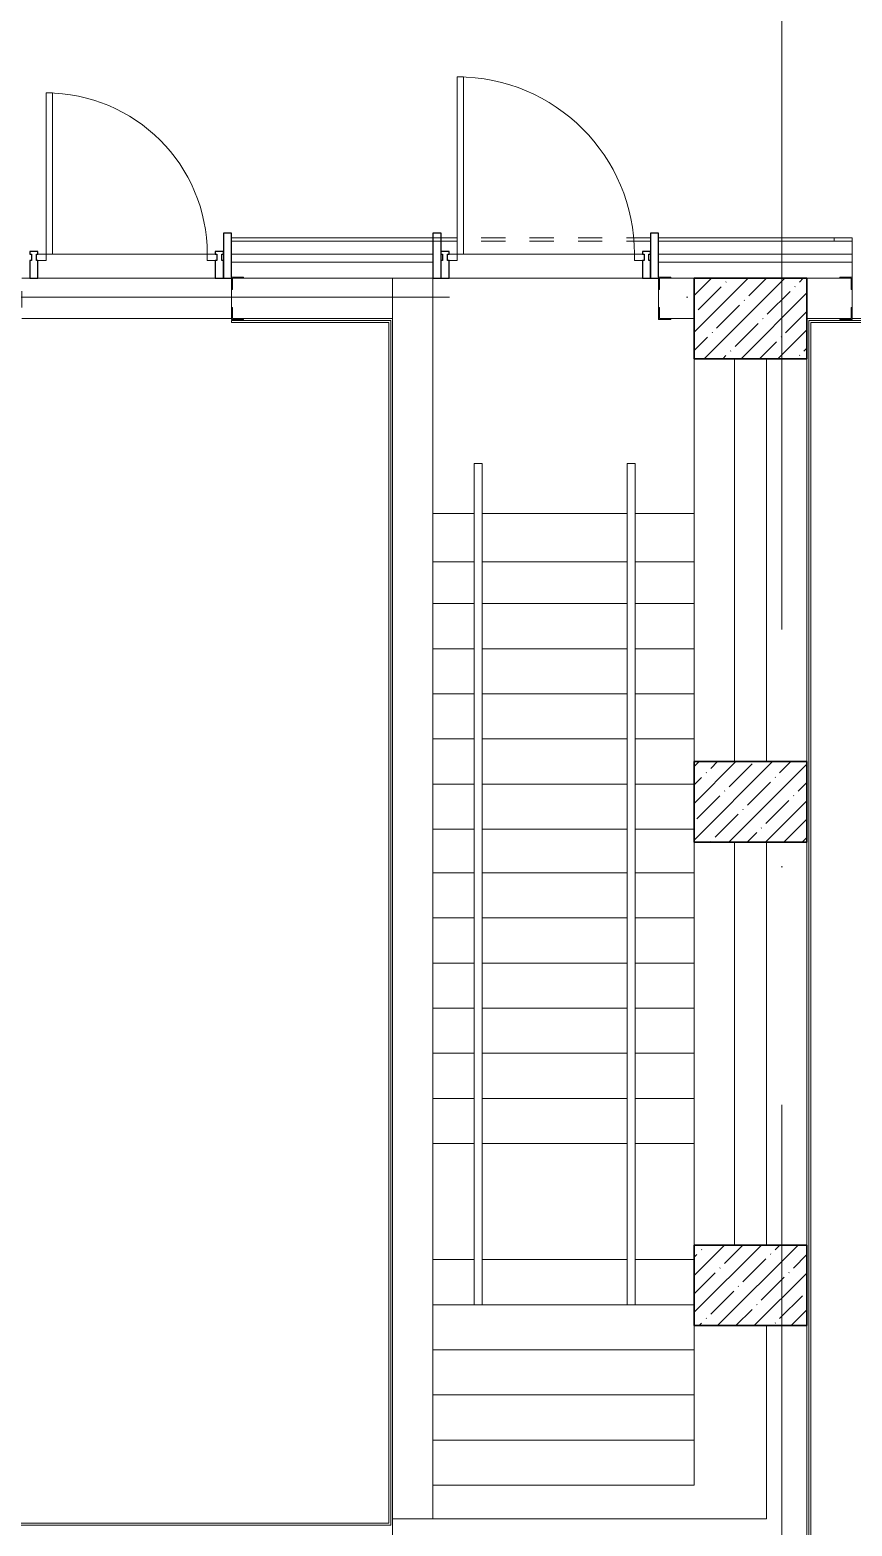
# Model space of a CAD drawing. Header units: millimetres. Extents: x 5993 to 95364, y 94667 to 143522.
# Drawn here: x 43361 to 43776, y 120442 to 121198 of the extents above; entities that cross this region are included whole.
import ezdxf

# ---------------------------------------------------------------- set-up
doc = ezdxf.new("R2010")
doc.units = ezdxf.units.MM
for name, pattern in [('200_ШТРИХ_ш1п0_6_', [160, 100, -60]), ('50_200_ШТРИХ_1Т_ш5_п1_п1_', [1400, 1000, -200, 0, -200]), ('Штрих короткий', [300, 150, -150])]:
    doc.linetypes.add(name, pattern=pattern)
for name, color, linetype, lineweight in [('0-2', 7, 'Continuous', 9), ('S-GRID-____-OTLN-1', 7, '50_200_ШТРИХ_1Т_ш5_п1_п1_', 9), ('Импосты витража-1', 7, 'Continuous', 25), ('Контуры', 7, 'Continuous', 9), ('Линии свеса', 7, 'Continuous', 9), ('Несущие колонны', 7, 'Continuous', 9), ('Несущие колонны-1', 7, 'Continuous', 35), ('Обобщенные модели', 7, 'Continuous', 9), ('Общие ребра', 7, 'Continuous', 9), ('Ограждение', 7, 'Continuous', 9), ('Панель', 7, 'Continuous', 13), ('Панель-1', 7, 'Continuous', 9), ('Перекрытия', 7, 'Continuous', 9), ('Перемычка-1', 7, 'Штрих короткий', 9), ('Перемычка_Пунктирные линии-1', 7, '200_ШТРИХ_ш1п0_6_', 9), ('Стены', 7, 'Continuous', 9), ('Стены-1', 7, 'Continuous', 13)]:
    doc.layers.add(name, color=color, linetype=linetype, lineweight=lineweight)

# ---------------------------------------------------------------- blocks, each defined once
blk = doc.blocks.new('BSC_Колонна _Прямоугольная - 500х700-V64-АИ2_01_План напольных покрытий и плинтусов 1го этажа _Часть 1_')
at = {"layer": 'Несущие колонны'}
h = blk.add_hatch(dxfattribs=at)
h.set_pattern_fill('FP_95', color=256, style=0, pattern_type=2)
h.set_pattern_definition([(315, (-81250, 25700), (114.04925, 114.04925), []), (315, (-81250, 25585.95), (114.04925, 114.04925), [201.613, -40.323, 3.353, -36.97])])
h.paths.add_polyline_path([(-250, 350), (-250, -350), (250, -350), (250, 350), (-241.9, 350)], flags=0)
at = {"layer": 'Несущие колонны-1'}
for p, q in [((250, 350), (-250, 350)), ((-250, 350), (-250, -350)), ((250, -350), (250, 350)), ((-250, -350), (250, -350))]:
    blk.add_line(p, q, dxfattribs=at)
blk = doc.blocks.new('BSC_Колонна _Прямоугольная - 500х700-V65-АИ2_01_План напольных покрытий и плинтусов 1го этажа _Часть 1_')
at = {"layer": 'Несущие колонны'}
h = blk.add_hatch(dxfattribs=at)
h.set_pattern_fill('FP_96', color=256, style=0, pattern_type=2)
h.set_pattern_definition([(315, (-84250, 25700), (114.04925, 114.04925), []), (315, (-84250, 25585.95), (114.04925, 114.04925), [201.613, -40.323, 3.353, -36.97])])
h.paths.add_polyline_path([(-250, 350), (-250, -350), (250, -350), (250, 350), (62.6, 350)], flags=0)
at = {"layer": 'Несущие колонны-1'}
for p, q in [((250, 350), (-250, 350)), ((-250, 350), (-250, -350)), ((250, -350), (250, 350)), ((-250, -350), (250, -350))]:
    blk.add_line(p, q, dxfattribs=at)
blk = doc.blocks.new('Проем_Дверь_Прямоугольный - 1800х2700h_оконные проемы-28620215-АИ2_01_План напольных покрытий и плинтусов 1го этажа _Часть 1_')
at = {"layer": 'Перемычка-1'}
for p, q in [((900, 125), (-900, 125)), ((900, -125), (-900, -125))]:
    blk.add_line(p, q, dxfattribs=at)
blk = doc.blocks.new('Прямоугольный импост - Откос НВФ_50х280 мм-26964560-АИ2_01_План напольных покрытий и плинтусов 1го этажа _Часть 1_')
at = {"layer": 'Импосты витража-1'}
for p, q in [((-50, 150), (0, 150)), ((-50, -130), (-50, 150)), ((0, 144), (0, -130)), ((0, -130), (-50, -130))]:
    blk.add_line(p, q, dxfattribs=at)
blk = doc.blocks.new('Ограждение_СКБ_Подвал - Марка-33214985-АИ2_01_План напольных покрытий и плинтусов 1го этажа _Часть 1_')
at = {"layer": 'Ограждение'}
for p, q in [((4360, 25), (-860, 25)), ((-860, 25), (-860, -25)), ((4360, -25), (4360, 25)), ((-860, -25), (4360, -25))]:
    blk.add_line(p, q, dxfattribs=at)
blk = doc.blocks.new('Прямоугольный импост - Откос НВФ_50х280 мм-27090899-АИ2_01_План напольных покрытий и плинтусов 1го этажа _Часть 1_')
at = {"layer": 'Импосты витража-1'}
for p, q in [((0, 150), (-50, 150)), ((-50, 150), (-50, -130)), ((0, -130), (0, 150)), ((-50, -130), (0, -130))]:
    blk.add_line(p, q, dxfattribs=at)
blk = doc.blocks.new('Прямоугольный импост - Откос НВФ_50х280 мм-27090920-АИ2_01_План напольных покрытий и плинтусов 1го этажа _Часть 1_')
at = {"layer": 'Импосты витража-1'}
for p, q in [((-50, 150), (0, 150)), ((-50, -130), (-50, 150)), ((0, 144), (0, -130)), ((0, -130), (-50, -130))]:
    blk.add_line(p, q, dxfattribs=at)
blk = doc.blocks.new('DRS_ДПУ_распашная__1Ст_Прямоугольная - НР_Стальная_подвал-27090921-АИ2_01_План напольных покрытий и плинтусов 1го этажа _Часть 1_')
at = {"layer": 'Панель'}
for p, q in [((-550, 1100), (-550, 0)), ((-510, 1100), (-550, 1100)), ((-510, 0), (-510, 1100)), ((-550, 0), (-510, 0))]:
    blk.add_line(p, q, dxfattribs=at)
at = {"layer": 'Панель-1'}
for p, q in [((-550, 0), (-610, 0)), ((-610, 0), (-610, -40)), ((-550, -40), (-550, 0)), ((610, 0), (550, 0)), ((550, 0), (550, -40)), ((610, -40), (610, 0)), ((-610, -40), (-550, -40)), ((550, -40), (610, -40))]:
    blk.add_line(p, q, dxfattribs=at)
blk.add_arc((-550, 0), 1100, 360, 90, dxfattribs=at)
blk = doc.blocks.new('Прямоугольный импост - Импост структурный с накладкой - 150мм-27090916-АИ2_01_План напольных покрытий и плинтусов 1го этажа _Часть 1_')
at = {"layer": 'Импосты витража-1'}
for p, q in [((-25, 40), (-25, 150)), ((-25, 150), (25, 150)), ((25, 150), (25, 40)), ((-15, 40), (-25, 40)), ((-25, -17), (-25, 0)), ((-25, 0), (-15, 0)), ((-15, 0), (-15, 40)), ((15, 40), (15, 0)), ((25, 40), (15, 40)), ((15, 0), (25, 0)), ((25, 0), (25, -17)), ((25, -17), (-25, -17))]:
    blk.add_line(p, q, dxfattribs=at)
blk = doc.blocks.new('Проем_Дверь_Прямоугольный - 1400х3300h_дверные проемы-30603926-АИ2_01_План напольных покрытий и плинтусов 1го этажа _Часть 1_')
at = {"layer": 'Перемычка-1'}
for p, q in [((700, 10), (-700, 10)), ((700, -10), (-700, -10))]:
    blk.add_line(p, q, dxfattribs=at)
blk = doc.blocks.new('Прямоугольный импост - Импост структурный с накладкой - 150мм-26964589-АИ2_01_План напольных покрытий и плинтусов 1го этажа _Часть 1_')
at = {"layer": 'Импосты витража-1'}
for p, q in [((-25, 40), (-25, 150)), ((-25, 150), (25, 150)), ((25, 150), (25, 40)), ((-15, 40), (-25, 40)), ((-25, -17), (-25, 0)), ((-25, 0), (-15, 0)), ((-15, 0), (-15, 40)), ((15, 40), (15, 0)), ((25, 40), (15, 40)), ((15, 0), (25, 0)), ((25, 0), (25, -17)), ((25, -17), (-25, -17))]:
    blk.add_line(p, q, dxfattribs=at)
blk = doc.blocks.new('DRS_ДПУ_распашная__1Ст_Прямоугольная - НР_Стальная_электрощитовая-26964597-АИ2_01_План напольных покрытий и плинтусов 1го этажа _Часть 1_')
at = {"layer": 'Панель'}
for p, q in [((-500, 1000), (-500, 0)), ((-460, 1000), (-500, 1000)), ((-460, 0), (-460, 1000)), ((-500, 0), (-460, 0))]:
    blk.add_line(p, q, dxfattribs=at)
at = {"layer": 'Панель-1'}
for p, q in [((-500, 0), (-560, 0)), ((-560, 0), (-560, -40)), ((-500, -40), (-500, 0)), ((560, 0), (500, 0)), ((500, 0), (500, -40)), ((560, -40), (560, 0)), ((-560, -40), (-500, -40)), ((500, -40), (560, -40))]:
    blk.add_line(p, q, dxfattribs=at)
blk.add_arc((-500, 0), 1000, 360, 90, dxfattribs=at)
blk = doc.blocks.new('Проем_Дверь_Прямоугольный - 1300х2760h_дверные проемы-28620038-АИ2_01_План напольных покрытий и плинтусов 1го этажа _Часть 1_')
at = {"layer": 'Перемычка-1'}
for p, q in [((650, 125), (-650, 125)), ((650, -125), (-650, -125))]:
    blk.add_line(p, q, dxfattribs=at)
blk = doc.blocks.new('Фахверк_СКБ_Уголок - 250_2700-27497298-АИ2_01_План напольных покрытий и плинтусов 1го этажа _Часть 1_')
at = {"layer": 'Обобщенные модели'}
for p, q in [((200, 181), (125, 181)), ((125, 181), (125, 106)), ((125, 106), (131, 106)), ((131, 106), (131, 175)), ((131, 175), (200, 175)), ((200, 175), (200, 181)), ((131, -6), (125, -6)), ((125, -6), (125, -81)), ((125, -81), (200, -81)), ((131, -75), (131, -6)), ((200, -75), (131, -75)), ((200, -81), (200, -75))]:
    blk.add_line(p, q, dxfattribs=at)
blk = doc.blocks.new('Фахверк_СКБ_Уголок - 250_3520-27500975-АИ2_01_План напольных покрытий и плинтусов 1го этажа _Часть 1_')
at = {"layer": 'Обобщенные модели'}
for p, q in [((200, 181), (125, 181)), ((125, 181), (125, 106)), ((125, 106), (131, 106)), ((131, 106), (131, 175)), ((131, 175), (200, 175)), ((200, 175), (200, 181)), ((131, -6), (125, -6)), ((125, -6), (125, -81)), ((125, -81), (200, -81)), ((131, -75), (131, -6)), ((200, -75), (131, -75)), ((200, -81), (200, -75))]:
    blk.add_line(p, q, dxfattribs=at)
blk = doc.blocks.new('АР_Перемычка - АР_Перемычка-28620039-АИ2_01_План напольных покрытий и плинтусов 1го этажа _Часть 1_')
at = {"layer": 'Обобщенные модели'}
blk.add_line((0, -125), (9, -125), dxfattribs=at)
at = {"layer": 'Перемычка_Пунктирные линии-1'}
for p, q in [((0, 125), (1300, 125)), ((0, -56), (0, 56)), ((1300, 56), (1300, -56)), ((0, -125), (1300, -125))]:
    blk.add_line(p, q, dxfattribs=at)
blk = doc.blocks.new('Проем_Дверь_Прямоугольный - 1400х3300h_дверные проемы-30601528-АИ2_01_План напольных покрытий и плинтусов 1го этажа _Часть 1_')
at = {"layer": 'Перемычка-1'}
for p, q in [((700, 115), (-700, 115)), ((700, -115), (-700, -115))]:
    blk.add_line(p, q, dxfattribs=at)

msp = doc.modelspace()

# ---------------------------------------------------------------- hatches: boundary and pattern name
at = {"layer": 'Несущие колонны'}
h = msp.add_hatch(dxfattribs=at)
h.set_pattern_fill('FP_2', color=256, scale=0.081395, style=0, pattern_type=2)
h.set_pattern_definition([(45, (41632.67, 113950.373), (-9.283096, 9.283096), []), (45, (41641.954, 113950.373), (-9.283096, 9.283096), [16.410309, -3.28203, 0.27292, -3.009191])])
h.paths.add_polyline_path([(43753.02, 121031.78), (43753.02, 121072.48), (43696.05, 121072.48), (43696.05, 121031.78), (43714.53, 121031.78)], flags=0)

# ---------------------------------------------------------------- linework, layer by layer
at = {"layer": 'S-GRID-____-OTLN-1', "color": 251, "ltscale": 0.6, "true_color": 0x636466}
for p, q in [((43740.36, 121495.1), (43740.36, 119524.33)), ((50293.31, 121062.84), (41443.97, 121062.84))]:
    msp.add_line(p, q, dxfattribs=at)
at = {"layer": 'Контуры'}
for p, q in [((43564.19, 120635.39), (43584.94, 120635.39)), ((43589.01, 120635.39), (43662.27, 120635.39)), ((43666.34, 120635.39), (43696.04, 120635.39)), ((43564.19, 120576.78), (43584.94, 120576.78)), ((43589.01, 120576.78), (43662.27, 120576.78)), ((43666.34, 120576.78), (43696.05, 120576.78)), ((43696.05, 120531.2), (43696.05, 120543.41)), ((43696.05, 120508.41), (43696.05, 120531.2)), ((43696.05, 120485.62), (43696.05, 120508.41)), ((43696.05, 120462.83), (43696.05, 120485.62)), ((43564.19, 120462.83), (43696.05, 120462.83))]:
    msp.add_line(p, q, dxfattribs=at)
at = {"layer": 'Линии свеса'}
for p, q in [((43564.19, 120772.13), (43584.94, 120772.13)), ((43589.01, 120772.13), (43662.27, 120772.13)), ((43666.34, 120772.13), (43696.04, 120772.13)), ((43564.19, 120749.34), (43584.94, 120749.34)), ((43589.01, 120749.34), (43662.27, 120749.34)), ((43666.34, 120749.34), (43696.04, 120749.34)), ((43564.19, 120726.55), (43584.94, 120726.55)), ((43589.01, 120726.55), (43662.27, 120726.55)), ((43666.34, 120726.55), (43696.04, 120726.55)), ((43564.19, 120703.76), (43584.94, 120703.76)), ((43589.01, 120703.76), (43662.27, 120703.76)), ((43666.34, 120703.76), (43696.04, 120703.76)), ((43564.19, 120680.97), (43584.94, 120680.97)), ((43589.01, 120680.97), (43662.27, 120680.97)), ((43666.34, 120680.97), (43696.04, 120680.97)), ((43564.19, 120658.18), (43584.94, 120658.18)), ((43589.01, 120658.18), (43662.27, 120658.18)), ((43666.34, 120658.18), (43696.04, 120658.18)), ((43564.19, 120553.99), (43584.94, 120553.99)), ((43589.01, 120553.99), (43662.27, 120553.99)), ((43666.34, 120553.99), (43696.05, 120553.99)), ((43564.19, 120531.2), (43696.05, 120531.2)), ((43564.19, 120508.41), (43696.05, 120508.41)), ((43564.19, 120485.62), (43696.05, 120485.62))]:
    msp.add_line(p, q, dxfattribs=at)
at = {"layer": 'Несущие колонны-1'}
for p, q in [((43753.02, 121072.48), (43696.05, 121072.48)), ((43696.05, 121072.48), (43696.05, 121031.78)), ((43753.02, 121031.78), (43753.02, 121072.48)), ((43696.05, 121031.78), (43753.02, 121031.78))]:
    msp.add_line(p, q, dxfattribs=at)
at = {"layer": 'Общие ребра'}
for p, q in [((43462.44, 121091.2), (43564.19, 121091.2)), ((43564.19, 121091.2), (43462.44, 121091.2)), ((43678.14, 121091.2), (43766.78, 121091.2)), ((43766.78, 121091.2), (43678.14, 121091.2)), ((43462.44, 121084.69), (43564.19, 121084.69)), ((43678.14, 121084.69), (43775.81, 121084.69)), ((43462.44, 121080.62), (43564.19, 121080.62)), ((43678.14, 121080.62), (43775.81, 121080.62)), ((43696.05, 121072.48), (43684.24, 121072.48)), ((43684.24, 121072.48), (43696.05, 121072.48)), ((43769.71, 121072.48), (43753.02, 121072.48)), ((43753.02, 121072.48), (43769.71, 121072.48))]:
    msp.add_line(p, q, dxfattribs=at)
at = {"layer": 'Перекрытия'}
for p, q in [((43454.3, 121072.48), (43364.77, 121072.48)), ((43670, 121072.48), (43572.33, 121072.48)), ((43564.19, 120953.72), (43584.94, 120953.72)), ((43589.01, 120953.72), (43662.27, 120953.72)), ((43666.34, 120953.72), (43696.05, 120953.72)), ((43564.19, 120929.3), (43584.94, 120929.3)), ((43589.01, 120929.3), (43662.27, 120929.3)), ((43666.34, 120929.3), (43696.05, 120929.3)), ((43564.19, 120908.14), (43584.94, 120908.14)), ((43589.01, 120908.14), (43662.27, 120908.14)), ((43666.34, 120908.14), (43696.05, 120908.14)), ((43564.19, 120885.35), (43584.94, 120885.35)), ((43589.01, 120885.35), (43662.27, 120885.35)), ((43666.34, 120885.35), (43696.05, 120885.35)), ((43564.19, 120862.56), (43584.94, 120862.56)), ((43589.01, 120862.56), (43662.27, 120862.56)), ((43666.34, 120862.56), (43696.05, 120862.56)), ((43564.19, 120839.77), (43584.94, 120839.77)), ((43589.01, 120839.77), (43662.27, 120839.77)), ((43666.34, 120839.77), (43696.05, 120839.77)), ((43564.19, 120816.98), (43584.94, 120816.98)), ((43589.01, 120816.98), (43662.27, 120816.98)), ((43666.34, 120816.98), (43696.05, 120816.98)), ((43564.19, 120794.19), (43584.94, 120794.19)), ((43589.01, 120794.19), (43662.27, 120794.19)), ((43666.34, 120794.19), (43696.05, 120794.19))]:
    msp.add_line(p, q, dxfattribs=at)
at = {"layer": 'Стены'}
for p, q in [((43372.09, 121084.69), (43450.23, 121084.69)), ((43579.65, 121084.69), (43665.93, 121084.69)), ((43364.77, 121072.48), (43454.3, 121072.48)), ((43454.3, 121072.48), (43364.77, 121072.48)), ((43462.44, 121052.13), (43356.63, 121052.13)), ((43462.44, 121051.15), (43542.86, 121051.15)), ((43462.44, 121050.18), (43462.44, 121051.15)), ((43542.86, 121051.15), (43542.86, 120442.64)), ((43754, 121051.15), (44154.95, 121051.15)), ((43754, 119616.48), (43754, 121051.15)), ((43922.33, 121052.13), (43775.81, 121052.13)), ((43541.88, 121050.18), (43462.44, 121050.18)), ((43541.88, 120443.62), (43541.88, 121050.18)), ((44153.98, 121050.18), (43754.98, 121050.18)), ((43754.98, 121050.18), (43754.98, 119617.45)), ((43542.86, 120442.64), (43281.91, 120442.64)), ((43282.88, 120443.62), (43541.88, 120443.62))]:
    msp.add_line(p, q, dxfattribs=at)
at = {"layer": 'Стены-1'}
for p, q in [((43564.19, 121092.83), (43462.44, 121092.83)), ((43462.44, 121092.83), (43462.44, 121091.2)), ((43462.44, 121091.2), (43462.44, 121072.97)), ((43564.19, 121091.2), (43564.19, 121092.83)), ((43564.19, 121072.48), (43564.19, 121091.2)), ((43766.78, 121092.83), (43678.14, 121092.83)), ((43678.14, 121092.83), (43678.14, 121091.2)), ((43678.14, 121091.2), (43678.14, 121072.97)), ((43766.78, 121091.2), (43766.78, 121092.83)), ((43775.81, 121091.2), (43766.78, 121091.2)), ((43775.81, 121092.83), (43766.86, 121092.83)), ((43766.86, 121092.83), (43766.86, 121091.2)), ((43766.86, 121091.2), (43775.81, 121091.2)), ((43775.81, 121091.2), (43775.81, 121092.83)), ((43775.81, 121072.97), (43775.81, 121091.2)), ((43462.44, 121066.86), (43462.44, 121057.75)), ((43543.84, 121072.48), (43468.55, 121072.48)), ((43468.55, 121072.48), (43564.19, 121072.48)), ((43543.84, 121052.13), (43543.84, 121072.48)), ((43543.84, 121072.48), (43543.84, 120445.73)), ((43564.19, 121072.48), (43543.84, 121072.48)), ((43564.19, 120445.73), (43564.19, 121072.48)), ((43678.14, 121066.86), (43678.14, 121057.75)), ((43696.05, 121052.13), (43696.05, 121072.48)), ((43696.05, 121072.48), (43753.02, 121072.48)), ((43753.02, 121072.48), (43753.02, 121052.13)), ((43775.81, 121057.75), (43775.81, 121066.86)), ((43468.55, 121052.13), (43543.84, 121052.13)), ((43684.24, 121052.13), (43696.05, 121052.13)), ((43753.02, 121052.13), (43769.71, 121052.13)), ((43716.4, 121031.78), (43696.05, 121031.78)), ((43696.05, 121031.78), (43696.05, 120828.29)), ((43716.4, 120828.29), (43716.4, 121031.78)), ((43732.67, 121031.78), (43732.67, 120828.29)), ((43753.02, 121031.78), (43732.67, 121031.78)), ((43753.02, 120828.29), (43753.02, 121031.78)), ((43696.05, 120787.59), (43696.05, 120584.11)), ((43716.4, 120584.11), (43716.4, 120787.59)), ((43732.67, 120787.59), (43732.67, 120584.11)), ((43753.02, 120584.11), (43753.02, 120787.59)), ((43732.67, 120543.41), (43732.67, 120445.73)), ((43753.02, 120445.73), (43753.02, 120543.41)), ((43732.67, 120445.73), (43543.84, 120445.73)), ((43543.84, 120445.73), (43543.84, 120425.38)), ((43543.84, 120445.73), (43564.19, 120445.73)), ((43753.02, 120425.38), (43753.02, 120445.73))]:
    msp.add_line(p, q, dxfattribs=at)

# ---------------------------------------------------------------- block references
at = {"layer": '0-2', "xscale": 0.08139549610658335, "yscale": 0.08139549610658335, "zscale": 0.08139549610658335}
for name, p in [('DRS_ДПУ_распашная__1Ст_Прямоугольная - НР_Стальная_подвал-27090921-АИ2_01_План напольных покрытий и плинтусов 1го этажа _Часть 1_', (43621.16, 121084.69)), ('DRS_ДПУ_распашная__1Ст_Прямоугольная - НР_Стальная_электрощитовая-26964597-АИ2_01_План напольных покрытий и плинтусов 1го этажа _Часть 1_', (43409.53, 121084.69)), ('Фахверк_СКБ_Уголок - 250_2700-27497298-АИ2_01_План напольных покрытий и плинтусов 1го этажа _Часть 1_', (43452.27, 121058.23)), ('Фахверк_СКБ_Уголок - 250_2700-27497298-АИ2_01_План напольных покрытий и плинтусов 1го этажа _Часть 1_', (43667.96, 121058.23)), ('Проем_Дверь_Прямоугольный - 1800х2700h_оконные проемы-28620215-АИ2_01_План напольных покрытий и плинтусов 1го этажа _Часть 1_', (43849.07, 121062.3))]:
    msp.add_blockref(name, p, dxfattribs=at)
at = {"layer": '0-2', "extrusion": (0, 0, -1), "xscale": 0.08139549610658335, "yscale": 0.08139549610658335, "zscale": 0.08139549610658335, "rotation": 180}
for name, p in [('Прямоугольный импост - Откос НВФ_50х280 мм-26964560-АИ2_01_План напольных покрытий и плинтусов 1го этажа _Часть 1_', (-43462.44, 121084.69)), ('Прямоугольный импост - Откос НВФ_50х280 мм-27090920-АИ2_01_План напольных покрытий и плинтусов 1го этажа _Часть 1_', (-43678.14, 121084.69)), ('Прямоугольный импост - Импост структурный с накладкой - 150мм-26964589-АИ2_01_План напольных покрытий и плинтусов 1го этажа _Часть 1_', (-43362.73, 121084.69)), ('Прямоугольный импост - Импост структурный с накладкой - 150мм-26964589-АИ2_01_План напольных покрытий и плинтусов 1го этажа _Часть 1_', (-43456.34, 121084.69)), ('Прямоугольный импост - Импост структурный с накладкой - 150мм-27090916-АИ2_01_План напольных покрытий и плинтусов 1го этажа _Часть 1_', (-43570.29, 121084.69)), ('Прямоугольный импост - Импост структурный с накладкой - 150мм-27090916-АИ2_01_План напольных покрытий и плинтусов 1го этажа _Часть 1_', (-43672.03, 121084.69))]:
    msp.add_blockref(name, p, dxfattribs=at)
at = {"layer": '0-2', "xscale": 0.08139549610658335, "yscale": 0.08139549610658335, "zscale": 0.08139549610658335}
for name, p, rotation in [('Прямоугольный импост - Откос НВФ_50х280 мм-27090899-АИ2_01_План напольных покрытий и плинтусов 1го этажа _Часть 1_', (43564.19, 121084.69), 180), ('Проем_Дверь_Прямоугольный - 1400х3300h_дверные проемы-30603926-АИ2_01_План напольных покрытий и плинтусов 1го этажа _Часть 1_', (43621.16, 121092.01), 180), ('Проем_Дверь_Прямоугольный - 1400х3300h_дверные проемы-30601528-АИ2_01_План напольных покрытий и плинтусов 1го этажа _Часть 1_', (43621.16, 121081.84), 180), ('Проем_Дверь_Прямоугольный - 1300х2760h_дверные проемы-28620038-АИ2_01_План напольных покрытий и плинтусов 1го этажа _Часть 1_', (43409.53, 121062.3), 180), ('АР_Перемычка - АР_Перемычка-28620039-АИ2_01_План напольных покрытий и плинтусов 1го этажа _Часть 1_', (43462.44, 121062.3), 180), ('Фахверк_СКБ_Уголок - 250_3520-27500975-АИ2_01_План напольных покрытий и плинтусов 1го этажа _Часть 1_', (43785.99, 121066.37), 180), ('Ограждение_СКБ_Подвал - Марка-33214985-АИ2_01_План напольных покрытий и плинтусов 1го этажа _Часть 1_', (43586.98, 120623.97), 89.99999999999991), ('Ограждение_СКБ_Подвал - Марка-33214985-АИ2_01_План напольных покрытий и плинтусов 1го этажа _Часть 1_', (43664.3, 120623.97), 89.99999999999991), ('BSC_Колонна _Прямоугольная - 500х700-V65-АИ2_01_План напольных покрытий и плинтусов 1го этажа _Часть 1_', (43724.53, 120807.94), 89.9999999999999), ('BSC_Колонна _Прямоугольная - 500х700-V64-АИ2_01_План напольных покрытий и плинтусов 1го этажа _Часть 1_', (43724.53, 120563.76), 89.9999999999999)]:
    msp.add_blockref(name, p, dxfattribs=dict(at, rotation=rotation))

doc.saveas('drawing.dxf')
